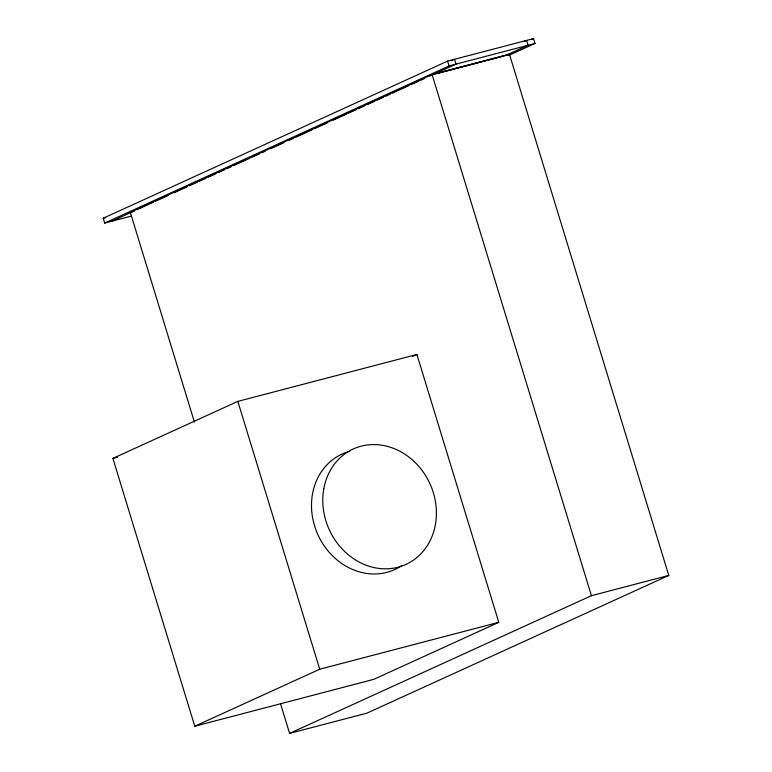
<?xml version="1.0" encoding="UTF-8"?>
<svg xmlns="http://www.w3.org/2000/svg" width="772" height="772" viewBox="0 0 772 772"><rect width="100%" height="100%" fill="white"/><g stroke="black" fill="none" stroke-linecap="round" stroke-linejoin="round"><path stroke-width="1.16" d="M131.414 216.073L104.703 223.069L103.226 218.225L447.567 61.113L533.52 38.6L534.996 43.444L508.68 55.449M451.224 60.795L454.515 59.29L455.991 64.134L429.676 76.139M104.703 223.069L449.043 65.948L534.996 43.444M194.419 422.091L130.265 212.242L432.079 74.527L509.443 54.272L668.774 575.429L366.961 713.145L289.596 733.4L280.439 703.417M111.65 221.246L134.685 210.746M136.876 209.743L153.329 202.235M155.519 201.231L168.682 195.229M174.163 192.73L187.316 186.727M189.516 185.724L197.188 182.221M199.388 181.217L205.96 178.216M208.16 177.213L215.832 173.71M218.022 172.716L224.604 169.715M226.804 168.711L231.185 166.704M233.376 165.71L249.829 158.202M252.019 157.198L259.701 153.696M261.891 152.702L265.182 151.196M270.663 148.697L283.826 142.695M289.307 140.186L293.698 138.188M295.888 137.184L312.332 129.677M314.532 128.683L327.685 122.671M333.176 120.171L346.329 114.169M348.529 113.166L356.201 109.663M358.391 108.669L364.973 105.658M367.173 104.664L374.845 101.161M377.035 100.157L383.616 97.156M385.807 96.153L390.198 94.155M392.388 93.151L408.842 85.644M411.032 84.65L418.713 81.147M420.904 80.143L424.195 78.638M524.381 41.418L526.572 40.424L528.048 45.258L505.023 55.767M531.329 39.604L533.52 38.6M507.252 55.266L509.443 54.272M112.886 458.385L237.834 401.382L416.899 354.483L498.789 622.319L373.841 679.331L194.776 726.23L112.886 458.385L117.537 457.169M412.518 356.481L416.899 354.483M194.776 726.23L319.714 669.218L498.789 622.319M289.596 733.4L591.42 595.685L668.774 575.429M434.318 74.025L506.374 55.15M436.634 73.658L502.736 56.346M103.226 218.225L105.542 217.627M130.265 212.242L133.73 211.335M447.567 61.113L449.043 65.948M432.079 74.527L591.42 595.685M237.834 401.382L319.714 669.218M401.942 565.442A63.439 55.333 65.5 0 1 317.977 534.851A63.439 55.333 65.5 0 1 349.812 451.34M323.825 488.628A63.439 55.333 65.5 0 0 398.091 567.208A63.439 55.333 65.5 0 0 416.87 464.262A63.439 55.333 65.5 0 0 323.825 488.628"/></g></svg>
